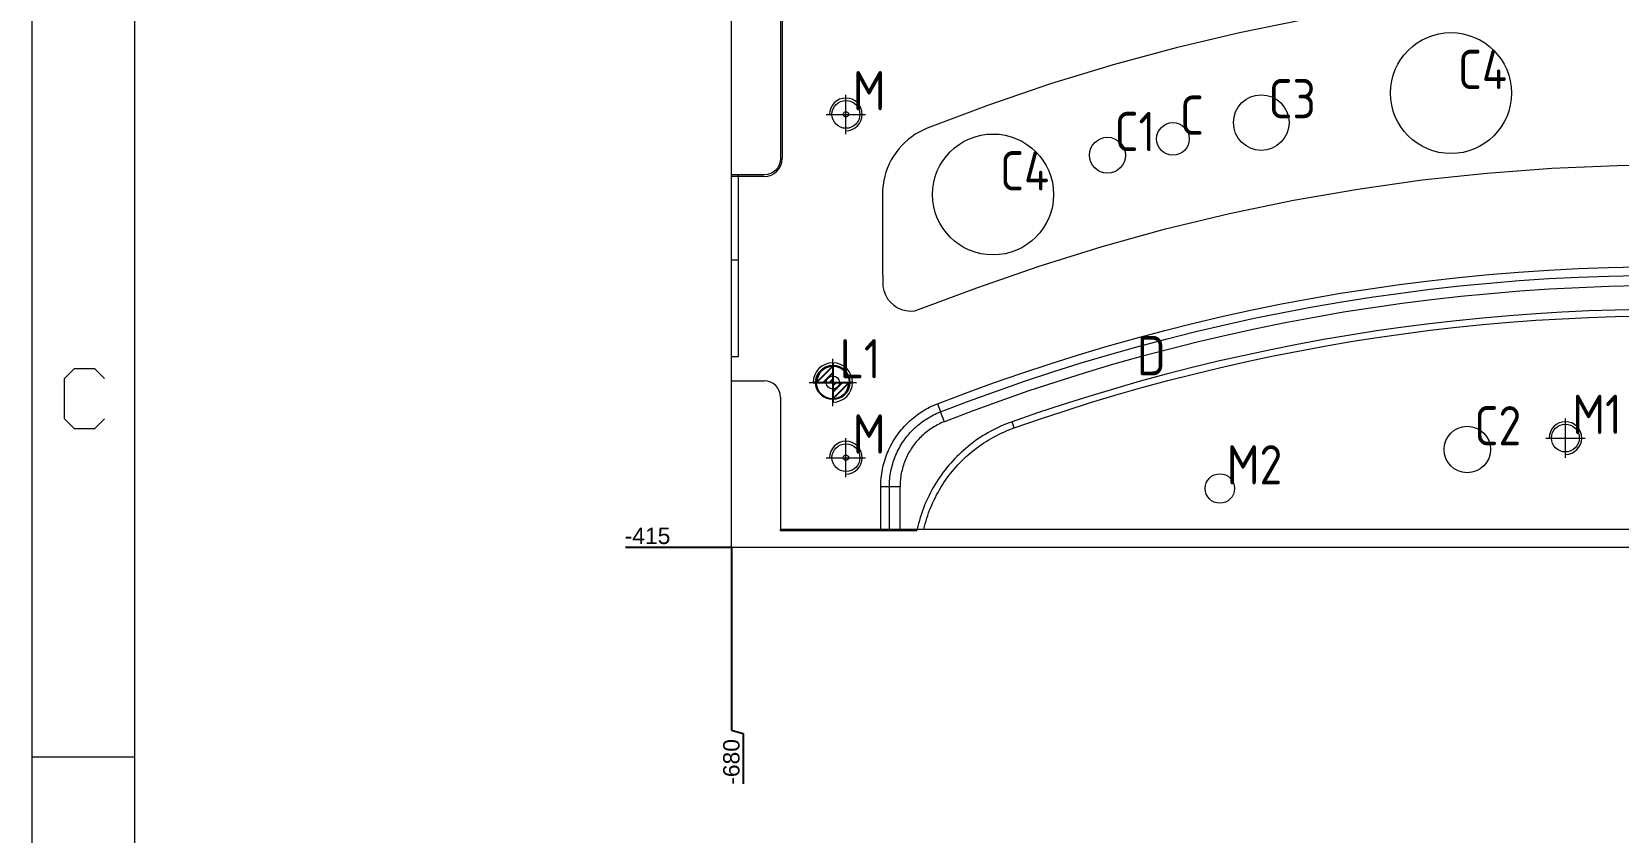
# Model space of a CAD drawing. Header units: millimetres. Extents: x 494 to 18201, y 224 to 11417.
# Drawn here: x 2727.3 to 3212.4, y 2631.4 to 2876.3 of the extents above; entities that cross this region are included whole.
import ezdxf
from ezdxf.enums import TextEntityAlignment as Align
from ezdxf.lldxf.tags import DXFTag

# ---------------------------------------------------------------- set-up
doc = ezdxf.new("R2010")
doc.units = ezdxf.units.MM
for name, color, linetype in [('DIM', 7, 'Continuous'), ('PS', 7, 'Continuous'), ('PS_W', 1, 'Continuous')]:
    doc.layers.add(name, color=color, linetype=linetype)
doc.layers.add('dim_temp', color=161, linetype='Continuous', lineweight=9)
doc.styles.add('gbenor', font='gbenor.shx', dxfattribs={"bigfont": 'gbcbig.shx'})
doc.styles.add('gbenor_', font='gbenor.shx', dxfattribs={"bigfont": 'gbcbig'})
doc.styles.get("Standard").update_dxf_attribs({"font": 'arial.ttf'})
doc.styles.add('TXT', font='txt.shx', dxfattribs={"width": 0.8, "bigfont": 'ctxt.shx'})
tags = doc.linetypes.add('CENTER', pattern='A,22,[0,arial.ttf,S=0,R=0,X=0,Y=0],-8.5,8.5,-8.5', length=47.4).pattern_tags.tags
tags[16:17] = [DXFTag(74, 4), DXFTag(75, 0), DXFTag(340, '0'), DXFTag(46, 0.0), DXFTag(50, 0.0), DXFTag(44, 0.0), DXFTag(45, 0.0)]
tags[14:15] = [DXFTag(74, 4), DXFTag(75, 0), DXFTag(340, '0'), DXFTag(46, 0.0), DXFTag(50, 0.0), DXFTag(44, 0.0), DXFTag(45, 0.0)]
tags[12:13] = [DXFTag(74, 4), DXFTag(75, 0), DXFTag(340, '0'), DXFTag(46, 0.0), DXFTag(50, 0.0), DXFTag(44, 0.0), DXFTag(45, 0.0)]
tags = doc.linetypes.add('DASHED', pattern='A,12.86,[0,arial.ttf,S=0,R=0,X=0,Y=0],-12.86', length=25.72).pattern_tags.tags
tags[12:13] = [DXFTag(74, 4), DXFTag(75, 0), DXFTag(340, '0'), DXFTag(46, 0.0), DXFTag(50, 0.0), DXFTag(44, 0.0), DXFTag(45, 0.0)]
doc.dimstyles.new('通用', dxfattribs={"dimtxt": 5, "dimasz": 0.5, "dimexe": 1.5, "dimexo": 0, "dimgap": 1, "dimtad": 1, "dimtxsty": 'Standard', "dimblk": 'OPEN30', "dimcen": 1.5, "dimclrd": 252, "dimclre": 252, "dimclrt": 4, "dimadec": 1, "dimazin": 3, "dimtfac": 1, "dimtmove": 0, "dimatfit": 3, "dimldrblk": 'OPEN30', "dimarcsym": 0})

# ---------------------------------------------------------------- blocks, each defined once
blk = doc.blocks.new('pg_hx_L0')
at = {"color": 230}
for p, q in [((-0.5, -0.003), (0, 0.497)), ((0, 0.6), (0, -0.6)), ((-0.6, 0), (0.6, 0)), ((-0.3, 0), (0, 0.3)), ((-0.1, 0), (0, 0.1)), ((0.5, 0.003), (0, -0.497)), ((0.1, 0), (0, -0.1)), ((0.3, 0), (0, -0.3))]:
    blk.add_line(p, q, dxfattribs=at)
for start, end in [(90, 180), (270, 0)]:
    blk.add_arc((0, 0), 0.5, start, end, dxfattribs=at)
blk = doc.blocks.new('pg_hx_LLL0')
blk.add_blockref('pg_hx_L0', (0, 0))
blk = doc.blocks.new('*D27')
at = {"layer": 'Defpoints', "color": 0, "transparency": 16777216}
for p in [(3621.2, 3133.49), (2941.2, 2718.49), (2944.75, 2660.65)]:
    blk.add_point(p, dxfattribs=at)
at = {"layer": 'dim_temp', "color": 252, "lineweight": -2, "transparency": 16777216}
for p, q in [((2941.2, 2718.49), (2941.2, 2662.65)), ((2941.2, 2662.65), (2944.75, 2661.65)), ((2944.75, 2661.65), (2944.75, 2646.22))]:
    blk.add_line(p, q, dxfattribs=at)
at = {"layer": 'dim_temp', "color": 4, "lineweight": 18, "transparency": 16777216, "insert": (2941.2, 2652.94), "char_height": 5, "attachment_point": 5, "rotation": 90}
blk.add_mtext('-680', dxfattribs=at)
blk = doc.blocks.new('_Open30')
at = {"color": 0, "linetype": 'ByBlock', "lineweight": -2}
for p, q in [((-1, 0.27), (0, 0)), ((0, 0), (-1, -0.27)), ((0, 0), (-1, 0))]:
    blk.add_line(p, q, dxfattribs=at)
blk = doc.blocks.new('*D28')
at = {"layer": 'Defpoints', "color": 0, "transparency": 16777216}
for p in [(3621.2, 3133.49), (2923.28, 2718.49), (2941.2, 2718.49)]:
    blk.add_point(p, dxfattribs=at)
at = {"layer": 'dim_temp', "color": 252, "lineweight": -2, "transparency": 16777216}
blk.add_line((2941.2, 2718.49), (2908.8, 2718.49), dxfattribs=at)
at = {"layer": 'dim_temp', "color": 4, "lineweight": 18, "transparency": 16777216, "insert": (2915.54, 2722.05), "char_height": 5, "attachment_point": 5}
blk.add_mtext('-415', dxfattribs=at)
blk = doc.blocks.new('U9')
at = {"color": 254, "lineweight": 18}
for p, q in [((-1705.29, 0), (-1705.29, -1202.02)), ((-1680.34, -1177.07), (-1680.34, -24.96)), ((-1705.29, -601.01), (-1680.34, -601.01))]:
    blk.add_line(p, q, dxfattribs=at)
at = {"color": 92, "lineweight": 18}
blk.add_lwpolyline([(-1687.68, -519.18), (-1690.11, -521.61), (-1694.96, -521.61), (-1697.38, -519.18), (-1697.38, -509.48), (-1694.96, -507.05), (-1690.11, -507.05), (-1687.68, -509.48)], dxfattribs=at)
at = {"lineweight": 18, "style": 'gbenor_'}
blk.add_attdef('文档路径', (-272.46, -941.27), '', height=11.97, dxfattribs=at)
at = {"lineweight": 20, "style": 'TXT'}
for tag, height, p in [('18-**-**', 11.02, (-447.23, -1029.37)), ('客户名称', 10.87, (-531.85, -1111.72, 0)), ('料厚:', 10.87, (-531.73, -1139.24, 0))]:
    blk.add_attdef(tag, text='', height=height, dxfattribs=at).set_placement(p, align=Align.MIDDLE)
for tag, p, height in [('88888', (-457.83, -1062.2), 10.02), ('材质:', (-565.48, -1088.8, 0), 10.87), ('核准', (-445.4, -1116.08, 0), 10.87), ('设计', (-445.79, -1142.51, 0), 10.87), ('绘图', (-446.15, -1168.95, 0), 10.87)]:
    blk.add_attdef(tag, p, '', height=height, dxfattribs=at)
for tag, p, height, width in [('3', (-199.16, -1062.58), 10.67, 0.7), ('4', (-199.16, -1089.19), 10.67, 0.7), ('核准日期', (-329.67, -1118.33, 0), 10.87, 0.68), ('设计日期', (-329.67, -1145.11, 0), 10.87, 0.68), ('1', (-187.58, -1144.16), 9.85, 0.7), ('绘图日期', (-329.78, -1170.73, 0), 10.87, 0.68), ('2', (-198.99, -1168.84), 9.85, 0.7)]:
    blk.add_attdef(tag, p, '', height=height, dxfattribs=dict(at, width=width))

msp = doc.modelspace()

# ---------------------------------------------------------------- linework, layer by layer
at = {"layer": 'DIM', "color": 252, "linetype": 'DASHED', "lineweight": 18}
msp.add_lwpolyline([(3621.19514, 3133.49463), (3621.19514, 2718.49463), (2941.19513, 2718.49463), (2941.19513, 3133.49463)], close=True, dxfattribs=at)
at = {"layer": 'PS', "color": 31, "linetype": 'Continuous', "lineweight": 13}
for p, q in [((2956.69513, 3133.49463), (2956.69513, 2837.49463)), ((2951.19513, 2831.99463), (2941.19513, 2831.99463)), ((2956.19513, 2764.49463), (2956.19513, 2724.09463)), ((2956.19513, 2723.59463), (2956.19513, 2724.09463)), ((2956.19513, 2724.09463), (3621.19514, 2724.09463))]:
    msp.add_line(p, q, dxfattribs=at)
at = {"layer": 'PS', "color": 11, "linetype": 'Continuous', "lineweight": 13}
for p, q in [((2941.19513, 2831.99463), (2941.19513, 2832.49463)), ((2941.19513, 2769.49463), (2941.19513, 2831.99463)), ((2941.19513, 2769.49463), (2951.19513, 2769.49463))]:
    msp.add_line(p, q, dxfattribs=at)
at = {"layer": 'PS', "color": 11, "linetype": 'DASHED', "lineweight": 13, "ltscale": 0.87594}
msp.add_line((3027.69394, 2755.11752), (3027.0279, 2757.00336), dxfattribs=at)
at = {"layer": 'PS', "color": 46, "linetype": 'DASHED', "lineweight": 13, "ltscale": 0.87594}
for points in [[(3215.63907, 2890.02281), (3195.71339, 2889.31108), (3175.76247, 2887.94662), (3155.78607, 2885.92224), (3135.88126, 2883.24369), (3116.13806, 2879.92616), (3096.55526, 2875.97439), (3077.13208, 2871.39155), (3057.86824, 2866.17865), (3038.76409, 2860.33434), (3019.82023, 2853.85627), (3001.03781, 2846.73986)], [(3001.03781, 2846.73986), (2999.7891, 2846.19819), (2998.58507, 2845.58302), (2997.42488, 2844.89572), (2996.30833, 2844.13662), (2995.23588, 2843.30497), (2994.21273, 2842.4032), (2993.25434, 2841.44559), (2992.36107, 2840.43438), (2991.53254, 2839.36987), (2990.76941, 2838.25154), (2990.07327, 2837.07926), (2989.45427, 2835.87009), (2988.91484, 2834.6317), (2988.45415, 2833.3644), (2988.07245, 2832.06809), (2987.77078, 2830.74239), (2987.55236, 2829.39739), (2987.41951, 2828.05095), (2987.37095, 2826.70339), (2987.37398, 2825.35514), (2987.37766, 2824.00688), (2987.38134, 2822.65862), (2987.38502, 2821.31037), (2987.38871, 2819.96211), (2987.39239, 2818.61385), (2987.39607, 2817.26559), (2987.39975, 2815.91733), (2987.40343, 2814.56908), (2987.40712, 2813.22082), (2987.4108, 2811.87256), (2987.41448, 2810.5243), (2987.41816, 2809.17604), (2987.42184, 2807.82778), (2987.42553, 2806.47953), (2987.42921, 2805.13127), (2987.43289, 2803.78301), (2987.43657, 2802.43475), (2987.44026, 2801.0865), (2987.44396, 2799.73824), (2987.50824, 2798.39659), (2987.77546, 2797.07709), (2988.25784, 2795.78905), (2988.93557, 2794.59907), (2989.80009, 2793.52522), (2990.81835, 2792.60831), (2991.97576, 2791.86133), (2993.23177, 2791.31074), (2994.56377, 2790.96594), (2995.93117, 2790.83799), (2997.30289, 2790.92951)], [(2997.30289, 2790.92951), (3016.22213, 2797.97716), (3035.27241, 2804.61955), (3054.53194, 2810.63174), (3073.96228, 2816.00259), (3093.46953, 2820.71167), (3113.04863, 2824.76607), (3132.69892, 2828.17186), (3152.41997, 2830.933), (3172.21156, 2833.05135), (3192.07372, 2834.52675), (3212.00669, 2835.35697), (3232.01094, 2835.53774)]]:
    msp.add_lwpolyline(points, dxfattribs=at)
at = {"layer": 'PS', "color": 2, "linetype": 'DASHED', "lineweight": 13, "ltscale": 0.87594}
for points in [[(2943.31942, 2806.49463), (2943.31942, 2807.04787), (2943.31942, 2807.59755), (2943.31942, 2808.14379), (2943.31942, 2808.68675), (2943.31942, 2809.22655), (2943.31942, 2809.76334), (2943.31942, 2810.29725), (2943.31942, 2810.82843), (2943.31942, 2811.357), (2943.31942, 2811.88311), (2943.31942, 2812.4069), (2943.31942, 2812.9285), (2943.31942, 2813.44806), (2943.31942, 2813.9657), (2943.31942, 2814.48158), (2943.31942, 2814.99582), (2943.31942, 2815.50857), (2943.31942, 2816.01996), (2943.31942, 2816.53013), (2943.31942, 2817.03922), (2943.31942, 2817.54737), (2943.31942, 2818.05471), (2943.31942, 2818.56139), (2943.31942, 2819.06754), (2943.31942, 2819.5733), (2943.31942, 2820.07881), (2943.31942, 2820.5842), (2943.31942, 2821.08962), (2943.31942, 2821.5952), (2943.31942, 2822.10109), (2943.31942, 2822.60741), (2943.31942, 2823.11431), (2943.31942, 2823.62192), (2943.31942, 2824.13039), (2943.31942, 2824.63985), (2943.31942, 2825.15044), (2943.31942, 2825.66229), (2943.31942, 2826.17555), (2943.31942, 2826.69036), (2943.31942, 2827.20685), (2943.31943, 2827.72515), (2943.31943, 2828.24542), (2943.31943, 2828.76778), (2943.31943, 2829.29238), (2943.31943, 2829.81935), (2943.31943, 2830.34883), (2943.31943, 2830.88097), (2943.31943, 2831.41588), (2943.31943, 2831.95373), (2943.31943, 2832.49463)], [(2943.31941, 2779.23699), (2943.31942, 2806.49463)], [(3219.52299, 2791.32222), (3211.41751, 2791.15932), (3203.31222, 2790.88708), (3195.20712, 2790.50546), (3187.1022, 2790.01432), (3178.99747, 2789.41345), (3170.89293, 2788.70262), (3162.78858, 2787.88141), (3154.68442, 2786.9493), (3146.58045, 2785.90576), (3138.47667, 2784.75012), (3130.37308, 2783.48164), (3122.2712, 2782.09983), (3114.18586, 2780.60679), (3106.12329, 2779.00371), (3098.08401, 2777.29079), (3090.06799, 2775.4681), (3082.07733, 2773.53613), (3074.11805, 2771.49648), (3066.19046, 2769.34942), (3058.29455, 2767.09503), (3050.43031, 2764.73331), (3042.59775, 2762.26426), (3034.79692, 2759.68768), (3027.0279, 2757.00336)], [(3006.31127, 2756.99565), (3005.83742, 2756.80442), (3005.36828, 2756.60189), (3004.90414, 2756.38817), (3004.44524, 2756.16339), (3003.99188, 2755.92766), (3003.54429, 2755.68113), (3003.10276, 2755.42393), (3002.66752, 2755.15621), (3002.23883, 2754.87813), (3001.81694, 2754.58984), (3001.40209, 2754.29152), (3000.99452, 2753.98333), (3000.59446, 2753.66545), (3000.20214, 2753.33806), (2999.81779, 2753.00136), (2999.44163, 2752.65554), (2999.07386, 2752.3008), (2998.71471, 2751.93733), (2998.36438, 2751.56536), (2998.02307, 2751.1851), (2997.69097, 2750.79676), (2997.36828, 2750.40057), (2997.05518, 2749.99676), (2996.75184, 2749.58555), (2996.45846, 2749.1672), (2996.17518, 2748.74193), (2995.90218, 2748.30999), (2995.63962, 2747.87163), (2995.38764, 2747.42711), (2995.14639, 2746.97667), (2994.91601, 2746.52058), (2994.69663, 2746.0591), (2994.48838, 2745.59248), (2994.29138, 2745.12101), (2994.10574, 2744.64495), (2993.93158, 2744.16458), (2993.76899, 2743.68016), (2993.61807, 2743.19198), (2993.4789, 2742.70032), (2993.35157, 2742.20547), (2993.23615, 2741.70769), (2993.1327, 2741.20729), (2993.04129, 2740.70455), (2992.96197, 2740.19976), (2992.89477, 2739.69321), (2992.83975, 2739.18519), (2992.79693, 2738.676), (2992.76633, 2738.16593), (2992.74797, 2737.65527), (2992.74184, 2737.14433)], [(3027.0279, 2757.00336), (3026.16132, 2756.68752), (3025.30401, 2756.35503), (3024.45589, 2756.00604), (3023.61688, 2755.64069), (3022.78695, 2755.25905), (3021.96603, 2754.86121), (3021.15408, 2754.44726), (3020.3511, 2754.01721), (3019.55707, 2753.57109), (3018.772, 2753.10888), (3017.9959, 2752.63054), (3017.22882, 2752.13602), (3016.47079, 2751.62525), (3015.72185, 2751.09815), (3014.98205, 2750.55463), (3014.25147, 2749.99456), (3013.53054, 2749.41811), (3012.82294, 2748.82822), (3012.1295, 2748.22577), (3011.45008, 2747.61089), (3010.78461, 2746.98364), (3010.13299, 2746.3441), (3009.49517, 2745.69232), (3008.87112, 2745.02834), (3008.26083, 2744.35215), (3007.6643, 2743.66375), (3007.08157, 2742.96312), (3006.51267, 2742.25023), (3005.95763, 2741.52503), (3005.41652, 2740.78749), (3004.88941, 2740.03753), (3004.37638, 2739.27508), (3003.87754, 2738.50004), (3003.39364, 2737.71335), (3002.92613, 2736.9173), (3002.47506, 2736.11199), (3002.04042, 2735.29744), (3001.62237, 2734.47391), (3001.22196, 2733.64352), (3000.83935, 2732.80682), (3000.47447, 2731.96381), (3000.12727, 2731.11453), (2999.79772, 2730.25896), (2999.48578, 2729.39714), (2999.19143, 2728.52907), (2998.91468, 2727.65474), (2998.65555, 2726.77415), (2998.41407, 2725.88728), (2998.1903, 2724.99412), (2997.98434, 2724.09463)]]:
    msp.add_lwpolyline(points, dxfattribs=at)
at = {"layer": 'PS', "color": 155, "linetype": 'DASHED', "lineweight": 13, "ltscale": 0.87594}
for points in [[(2941.19513, 2806.49402), (2941.2372, 2806.494), (2941.2793, 2806.49397), (2941.32142, 2806.49395), (2941.36357, 2806.49393), (2941.40574, 2806.49392), (2941.44794, 2806.4939), (2941.49016, 2806.49389), (2941.5324, 2806.49387), (2941.57467, 2806.49386), (2941.61696, 2806.49385), (2941.65927, 2806.49385), (2941.70159, 2806.49384), (2941.74394, 2806.49384), (2941.78631, 2806.49384), (2941.8287, 2806.49384), (2941.8711, 2806.49384), (2941.91352, 2806.49384), (2941.95596, 2806.49384), (2941.99841, 2806.49385), (2942.04088, 2806.49385), (2942.08336, 2806.49386), (2942.12586, 2806.49387), (2942.16837, 2806.49387), (2942.2109, 2806.49388), (2942.25343, 2806.49389), (2942.29598, 2806.4939), (2942.33854, 2806.49392), (2942.38111, 2806.49393), (2942.4237, 2806.49394), (2942.46629, 2806.49396), (2942.50889, 2806.49398), (2942.5515, 2806.494), (2942.59412, 2806.49402), (2942.63674, 2806.49405), (2942.67937, 2806.49408), (2942.72201, 2806.49411), (2942.76466, 2806.49415), (2942.80731, 2806.49419), (2942.84997, 2806.49424), (2942.89263, 2806.49429), (2942.9353, 2806.49433), (2942.97797, 2806.49438), (2943.02064, 2806.49443), (2943.06332, 2806.49448), (2943.106, 2806.49452), (2943.14868, 2806.49456), (2943.19136, 2806.49459), (2943.23405, 2806.49461), (2943.27673, 2806.49463), (2943.31942, 2806.49463)], [(3004.17391, 2762.48033), (3012.71813, 2765.73704), (3021.3098, 2768.8664), (3029.94704, 2771.86772), (3038.62793, 2774.74033), (3047.35056, 2777.48359), (3056.113, 2780.09691), (3064.91331, 2782.5797), (3073.74956, 2784.93141), (3082.61978, 2787.15153), (3091.52202, 2789.23957), (3100.45431, 2791.19506), (3109.41468, 2793.01757), (3118.40115, 2794.7067), (3127.41173, 2796.26208), (3136.44443, 2797.68336), (3145.49726, 2798.97023), (3154.56822, 2800.12241), (3163.6553, 2801.13963), (3172.75649, 2802.02168), (3181.86979, 2802.76836), (3190.99318, 2803.3795), (3200.12465, 2803.85498), (3209.26218, 2804.19468), (3218.40374, 2804.39853)], [(3005.13094, 2760.0245), (3013.63855, 2763.26726), (3022.19341, 2766.38321), (3030.79363, 2769.37167), (3039.43733, 2772.23196), (3048.12259, 2774.96347), (3056.84748, 2777.5656), (3065.61009, 2780.03774), (3074.40847, 2782.37938), (3083.24069, 2784.58999), (3092.10478, 2786.66908), (3100.9988, 2788.61619), (3109.92078, 2790.4309), (3118.86874, 2792.11279), (3127.84071, 2793.6615), (3136.83471, 2795.0767), (3145.84875, 2796.35805), (3154.88084, 2797.50529), (3163.92899, 2798.51815), (3172.99119, 2799.39643), (3182.06544, 2800.1399), (3191.14974, 2800.74843), (3200.24208, 2801.22187), (3209.34045, 2801.56011), (3218.44285, 2801.76309)], [(3218.49116, 2798.51254), (3209.43707, 2798.31065), (3200.38699, 2797.97422), (3191.3429, 2797.50333), (3182.30681, 2796.89806), (3173.28071, 2796.15857), (3164.2666, 2795.285), (3155.26648, 2794.27756), (3146.28232, 2793.13645), (3137.31611, 2791.86194), (3128.36984, 2790.4543), (3119.44548, 2788.91384), (3110.545, 2787.2409), (3101.67037, 2785.43584), (3092.82355, 2783.49908), (3084.00649, 2781.43102), (3075.22115, 2779.23214), (3066.46946, 2776.90291), (3057.75335, 2774.44385), (3049.07476, 2771.8555), (3040.4356, 2769.13845), (3031.83777, 2766.29329), (3023.28319, 2763.32066), (3014.77373, 2760.22121), (3006.31127, 2756.99565)], [(3027.69394, 2755.11752), (3035.4388, 2757.79348), (3043.21195, 2760.36091), (3051.01328, 2762.82016), (3058.84273, 2765.17156), (3066.70024, 2767.41529), (3074.58579, 2769.55146), (3082.49934, 2771.58015), (3090.44092, 2773.5013), (3098.41057, 2775.31478), (3106.40832, 2777.02042), (3114.43425, 2778.61797), (3122.48843, 2780.1071), (3130.56605, 2781.48662), (3138.64622, 2782.75322), (3146.72658, 2783.90725), (3154.80714, 2784.94945), (3162.88789, 2785.88048), (3170.96882, 2786.70087), (3179.04995, 2787.41115), (3187.13126, 2788.01174), (3195.21276, 2788.50286), (3203.29445, 2788.88472), (3211.37632, 2789.15749), (3219.45838, 2789.32117)], [(2941.19513, 2776.90012), (2943.31943, 2776.90012)], [(2943.31943, 2776.90012), (2943.31943, 2779.23699)], [(2986.85542, 2737.14433), (2986.8633, 2737.79637), (2986.88685, 2738.44804), (2986.92603, 2739.09896), (2986.9808, 2739.74876), (2987.05109, 2740.39706), (2987.13686, 2741.04349), (2987.23805, 2741.68771), (2987.35461, 2742.32934), (2987.48648, 2742.96801), (2987.63362, 2743.60334), (2987.79597, 2744.23496), (2987.97343, 2744.86247), (2988.166, 2745.48551), (2988.37356, 2746.10371), (2988.59592, 2746.71678), (2988.83294, 2747.32436), (2989.08447, 2747.92614), (2989.35034, 2748.52175), (2989.63037, 2749.11085), (2989.9244, 2749.69309), (2990.23225, 2750.26811), (2990.55376, 2750.83557), (2990.88876, 2751.39512), (2991.23707, 2751.94644), (2991.59853, 2752.48921), (2991.97301, 2753.02308), (2992.36023, 2753.54781), (2992.75995, 2754.06311), (2993.17194, 2754.56873), (2993.59593, 2755.06436), (2994.03167, 2755.54973), (2994.47889, 2756.02455), (2994.93731, 2756.48854), (2995.40668, 2756.94141), (2995.88674, 2757.38287), (2996.37723, 2757.81265), (2996.87788, 2758.23051), (2997.38847, 2758.63615), (2997.90872, 2759.02936), (2998.43829, 2759.40996), (2998.97684, 2759.77775), (2999.52403, 2760.13252), (3000.07955, 2760.4741), (3000.64306, 2760.80229), (3001.21423, 2761.11693), (3001.79276, 2761.41783), (3002.37832, 2761.70481), (3002.97059, 2761.97766), (3003.56923, 2762.23623), (3004.17391, 2762.48033)], [(3004.17391, 2762.48033), (3004.19728, 2762.42037), (3004.22064, 2762.36043), (3004.24397, 2762.30055), (3004.26728, 2762.24075), (3004.29054, 2762.18106), (3004.31374, 2762.12151), (3004.33689, 2762.06211), (3004.35997, 2762.00289), (3004.38296, 2761.94389), (3004.40586, 2761.88513), (3004.42865, 2761.82664), (3004.45132, 2761.76846), (3004.47387, 2761.71062), (3004.49627, 2761.65312), (3004.51853, 2761.59601), (3004.54062, 2761.53931), (3004.56255, 2761.48304), (3004.5843, 2761.42723), (3004.60586, 2761.3719), (3004.62723, 2761.31708), (3004.64838, 2761.26279), (3004.66932, 2761.20907), (3004.69003, 2761.15593), (3004.71049, 2761.10341), (3004.73071, 2761.05153), (3004.75067, 2761.00032), (3004.77036, 2760.9498), (3004.78977, 2760.89997), (3004.80891, 2760.85088), (3004.82775, 2760.80253), (3004.84629, 2760.75495), (3004.86452, 2760.70817), (3004.88243, 2760.66221), (3004.90001, 2760.61708), (3004.91727, 2760.57281), (3004.93418, 2760.52942), (3004.95074, 2760.48693), (3004.96694, 2760.44535), (3004.98277, 2760.40471), (3004.99824, 2760.36502), (3005.01333, 2760.32631), (3005.02803, 2760.28859), (3005.04233, 2760.25188), (3005.05624, 2760.21619), (3005.06974, 2760.18155), (3005.08283, 2760.14796), (3005.0955, 2760.11545), (3005.10774, 2760.08403), (3005.11956, 2760.05371), (3005.13094, 2760.0245)], [(2989.49113, 2737.14433), (2989.4982, 2737.73323), (2989.51938, 2738.32179), (2989.55467, 2738.90967), (2989.60405, 2739.49654), (2989.66749, 2740.08205), (2989.74495, 2740.66588), (2989.8364, 2741.24768), (2989.94177, 2741.82712), (2990.061, 2742.40386), (2990.19403, 2742.97758), (2990.34079, 2743.54795), (2990.50117, 2744.11463), (2990.67511, 2744.6773), (2990.86248, 2745.23564), (2991.06319, 2745.78933), (2991.27713, 2746.33804), (2991.50416, 2746.88146), (2991.74415, 2747.41929), (2991.99698, 2747.9512), (2992.26249, 2748.4769), (2992.54053, 2748.99607), (2992.83094, 2749.50844), (2993.13356, 2750.01368), (2993.4482, 2750.51153), (2993.7747, 2751.00169), (2994.11285, 2751.48388), (2994.46247, 2751.95781), (2994.82336, 2752.42323), (2995.1953, 2752.87986), (2995.57809, 2753.32744), (2995.9715, 2753.76571), (2996.37531, 2754.19442), (2996.78929, 2754.61332), (2997.21319, 2755.02217), (2997.64677, 2755.42074), (2998.08979, 2755.80879), (2998.54199, 2756.18612), (2999.0031, 2756.55248), (2999.47287, 2756.90769), (2999.95102, 2757.25152), (3000.43728, 2757.58379), (3000.93137, 2757.9043), (3001.43301, 2758.21288), (3001.94189, 2758.50933), (3002.45775, 2758.79349), (3002.98027, 2759.0652), (3003.50915, 2759.32431), (3004.0441, 2759.57065), (3004.5848, 2759.80409), (3005.13094, 2760.0245)], [(3006.31127, 2756.99565), (3006.28245, 2757.06962), (3006.25364, 2757.14355), (3006.22485, 2757.21742), (3006.1961, 2757.29118), (3006.16741, 2757.36481), (3006.13879, 2757.43826), (3006.11024, 2757.51152), (3006.08179, 2757.58453), (3006.05344, 2757.65728), (3006.02521, 2757.72972), (3005.99711, 2757.80182), (3005.96916, 2757.87355), (3005.94136, 2757.94488), (3005.91373, 2758.01577), (3005.88629, 2758.08619), (3005.85905, 2758.15611), (3005.83201, 2758.22549), (3005.80519, 2758.29431), (3005.7786, 2758.36253), (3005.75226, 2758.43012), (3005.72618, 2758.49705), (3005.70037, 2758.56329), (3005.67484, 2758.62881), (3005.6496, 2758.69357), (3005.62466, 2758.75756), (3005.60005, 2758.82073), (3005.57576, 2758.88306), (3005.5518, 2758.94452), (3005.5282, 2759.00509), (3005.50496, 2759.06473), (3005.48209, 2759.12342), (3005.4596, 2759.18113), (3005.4375, 2759.23783), (3005.41581, 2759.2935), (3005.39453, 2759.34811), (3005.37367, 2759.40164), (3005.35324, 2759.45406), (3005.33325, 2759.50535), (3005.31371, 2759.55549), (3005.29464, 2759.60444), (3005.27603, 2759.6522), (3005.25789, 2759.69873), (3005.24024, 2759.74402), (3005.22309, 2759.78804), (3005.20644, 2759.83077), (3005.19029, 2759.8722), (3005.17466, 2759.91231), (3005.15956, 2759.95107), (3005.14498, 2759.98848), (3005.13094, 2760.0245)], [(3000.03369, 2724.09463), (3000.23735, 2724.94481), (3000.45748, 2725.78819), (3000.69398, 2726.62482), (3000.94675, 2727.45475), (3001.21571, 2728.27801), (3001.50081, 2729.0946), (3001.80201, 2729.90457), (3002.11927, 2730.70791), (3002.45259, 2731.50463), (3002.80194, 2732.29474), (3003.16734, 2733.07824), (3003.5488, 2733.85512), (3003.94636, 2734.62536), (3004.36011, 2735.38893), (3004.79014, 2736.14578), (3005.2366, 2736.89586), (3005.6992, 2737.63845), (3006.1756, 2738.36976), (3006.6653, 2739.08927), (3007.16822, 2739.79706), (3007.68428, 2740.49319), (3008.21342, 2741.17772), (3008.75558, 2741.85071), (3009.31073, 2742.51217), (3009.87885, 2743.16214), (3010.45989, 2743.80064), (3011.05387, 2744.42767), (3011.66079, 2745.04322), (3012.28069, 2745.64727), (3012.91362, 2746.23976), (3013.55966, 2746.82061), (3014.21891, 2747.38976), (3014.89148, 2747.94709), (3015.57614, 2748.49142), (3016.26966, 2749.0202), (3016.97183, 2749.53345), (3017.68259, 2750.03127), (3018.4019, 2750.51375), (3019.1297, 2750.98097), (3019.86598, 2751.43297), (3020.61069, 2751.86982), (3021.36382, 2752.29155), (3022.12536, 2752.69817), (3022.89533, 2753.08967), (3023.67373, 2753.46601), (3024.46062, 2753.82713), (3025.25603, 2754.17293), (3026.06, 2754.50335), (3026.87262, 2754.81826), (3027.69394, 2755.11752)], [(2986.85542, 2723.59463), (2986.85542, 2723.86563), (2986.85542, 2724.13662), (2986.85542, 2724.40761), (2986.85542, 2724.67861), (2986.85542, 2724.9496), (2986.85542, 2725.2206), (2986.85542, 2725.49159), (2986.85542, 2725.76258), (2986.85542, 2726.03358), (2986.85542, 2726.30457), (2986.85542, 2726.57557), (2986.85542, 2726.84656), (2986.85542, 2727.11755), (2986.85542, 2727.38855), (2986.85542, 2727.65954), (2986.85542, 2727.93053), (2986.85542, 2728.20153), (2986.85542, 2728.47252), (2986.85542, 2728.74352), (2986.85542, 2729.01451), (2986.85542, 2729.2855), (2986.85542, 2729.5565), (2986.85542, 2729.82749), (2986.85542, 2730.09849), (2986.85542, 2730.36948), (2986.85542, 2730.64047), (2986.85542, 2730.91147), (2986.85542, 2731.18246), (2986.85542, 2731.45346), (2986.85542, 2731.72445), (2986.85542, 2731.99544), (2986.85542, 2732.26644), (2986.85542, 2732.53743), (2986.85542, 2732.80842), (2986.85542, 2733.07942), (2986.85542, 2733.35041), (2986.85542, 2733.62141), (2986.85542, 2733.8924), (2986.85542, 2734.16339), (2986.85542, 2734.43439), (2986.85542, 2734.70538), (2986.85542, 2734.97638), (2986.85542, 2735.24737), (2986.85542, 2735.51836), (2986.85542, 2735.78936), (2986.85542, 2736.06035), (2986.85542, 2736.33135), (2986.85542, 2736.60234), (2986.85542, 2736.87333), (2986.85542, 2737.14433)], [(2986.85542, 2737.14433), (2986.91979, 2737.14433), (2986.98412, 2737.14433), (2987.0484, 2737.14433), (2987.11259, 2737.14433), (2987.17666, 2737.14433), (2987.24058, 2737.14433), (2987.30433, 2737.14433), (2987.36787, 2737.14433), (2987.43117, 2737.14433), (2987.49421, 2737.14433), (2987.55695, 2737.14433), (2987.61937, 2737.14433), (2987.68144, 2737.14433), (2987.74313, 2737.14433), (2987.80441, 2737.14433), (2987.86525, 2737.14433), (2987.92563, 2737.14433), (2987.98552, 2737.14433), (2988.04488, 2737.14433), (2988.1037, 2737.14433), (2988.16194, 2737.14433), (2988.21958, 2737.14433), (2988.2766, 2737.14433), (2988.33296, 2737.14433), (2988.38863, 2737.14433), (2988.44361, 2737.14433), (2988.49785, 2737.14433), (2988.55133, 2737.14433), (2988.60404, 2737.14433), (2988.65594, 2737.14433), (2988.70701, 2737.14433), (2988.75723, 2737.14433), (2988.80657, 2737.14433), (2988.85501, 2737.14433), (2988.90254, 2737.14433), (2988.94912, 2737.14433), (2988.99474, 2737.14433), (2989.03937, 2737.14433), (2989.08299, 2737.14433), (2989.12559, 2737.14433), (2989.16715, 2737.14433), (2989.20764, 2737.14433), (2989.24705, 2737.14433), (2989.28536, 2737.14433), (2989.32255, 2737.14433), (2989.3586, 2737.14433), (2989.3935, 2737.14433), (2989.42723, 2737.14433), (2989.45978, 2737.14433), (2989.49113, 2737.14433)], [(2989.49113, 2723.59463), (2989.49113, 2737.14433)], [(2989.49113, 2737.14433), (2989.5298, 2737.14433), (2989.56994, 2737.14433), (2989.61154, 2737.14433), (2989.65459, 2737.14433), (2989.69905, 2737.14433), (2989.74492, 2737.14433), (2989.79216, 2737.14433), (2989.84077, 2737.14433), (2989.89071, 2737.14433), (2989.94196, 2737.14433), (2989.9945, 2737.14433), (2990.04831, 2737.14433), (2990.10336, 2737.14433), (2990.15962, 2737.14433), (2990.21707, 2737.14433), (2990.27568, 2737.14433), (2990.33543, 2737.14433), (2990.39628, 2737.14433), (2990.45822, 2737.14433), (2990.52121, 2737.14433), (2990.58522, 2737.14433), (2990.65022, 2737.14433), (2990.71618, 2737.14433), (2990.78308, 2737.14433), (2990.85088, 2737.14433), (2990.91955, 2737.14433), (2990.98906, 2737.14433), (2991.05938, 2737.14433), (2991.13047, 2737.14433), (2991.2023, 2737.14433), (2991.27484, 2737.14433), (2991.34806, 2737.14433), (2991.42192, 2737.14433), (2991.49638, 2737.14433), (2991.57142, 2737.14433), (2991.647, 2737.14433), (2991.72308, 2737.14433), (2991.79964, 2737.14433), (2991.87662, 2737.14433), (2991.95401, 2737.14433), (2992.03175, 2737.14433), (2992.10983, 2737.14433), (2992.18819, 2737.14433), (2992.26681, 2737.14433), (2992.34565, 2737.14433), (2992.42467, 2737.14433), (2992.50383, 2737.14433), (2992.58311, 2737.14433), (2992.66246, 2737.14433), (2992.74184, 2737.14433)], [(2992.74184, 2723.59463), (2992.74184, 2737.14433)]]:
    msp.add_lwpolyline(points, dxfattribs=at)
at = {"layer": 'PS', "color": 2, "linetype": 'Continuous', "lineweight": 13}
msp.add_lwpolyline([(2997.87816, 2723.59463), (2997.88023, 2723.60464), (2997.8823, 2723.61465), (2997.88437, 2723.62466), (2997.88645, 2723.63467), (2997.88853, 2723.64468), (2997.89061, 2723.65469), (2997.89269, 2723.6647), (2997.89477, 2723.67471), (2997.89686, 2723.68471), (2997.89895, 2723.69472), (2997.90104, 2723.70473), (2997.90313, 2723.71474), (2997.90522, 2723.72474), (2997.90732, 2723.73475), (2997.90942, 2723.74475), (2997.91152, 2723.75476), (2997.91363, 2723.76476), (2997.91574, 2723.77477), (2997.91784, 2723.78477), (2997.91996, 2723.79477), (2997.92207, 2723.80477), (2997.92418, 2723.81478), (2997.9263, 2723.82478), (2997.92842, 2723.83478), (2997.93055, 2723.84478), (2997.93267, 2723.85478), (2997.9348, 2723.86478), (2997.93693, 2723.87478), (2997.93906, 2723.88478), (2997.94119, 2723.89478), (2997.94333, 2723.90478), (2997.94547, 2723.91477), (2997.94761, 2723.92477), (2997.94975, 2723.93477), (2997.9519, 2723.94476), (2997.95404, 2723.95476), (2997.95619, 2723.96475), (2997.95834, 2723.97475), (2997.9605, 2723.98474), (2997.96265, 2723.99473), (2997.96481, 2724.00472), (2997.96697, 2724.01472), (2997.96914, 2724.02471), (2997.9713, 2724.0347), (2997.97347, 2724.04469), (2997.97564, 2724.05468), (2997.97781, 2724.06467), (2997.97999, 2724.07466), (2997.98216, 2724.08465), (2997.98434, 2724.09463)], dxfattribs=at)
at = {"layer": 'PS', "color": 42, "linetype": 'Continuous', "lineweight": 13}
for centre, radius in [((3161.19513, 2857.49463), 18.5), ((2976.19513, 2850.99463), 4.253), ((3103.19513, 2848.49463), 8.5), ((3076.19514, 2843.49463), 5), ((3021.19513, 2826.49463), 18.5), ((3056.19514, 2838.49463), 5.5), ((3166.19513, 2748.49463), 7.1), ((3196.19513, 2751.99463), 4.253), ((2976.19513, 2745.99463), 4.253), ((3090.54725, 2736.57493), 4.5035)]:
    msp.add_circle(centre, radius, dxfattribs=at)
at = {"layer": 'PS', "color": 5, "linetype": 'Continuous', "lineweight": 13}
for centre in [(2976.19513, 2850.99463), (2976.19513, 2745.99463)]:
    msp.add_circle(centre, 0.833, dxfattribs=at)
at = {"layer": 'PS', "color": 30, "linetype": 'DASHED', "lineweight": 13, "ltscale": 0.87594}
msp.add_circle((2972.19513, 2768.99463), 5.2525, dxfattribs=at)
at = {"layer": 'PS', "color": 42, "linetype": 'Continuous', "lineweight": 18}
msp.add_circle((2972.19513, 2768.99463), 2, dxfattribs=at)
for centre in [(2976.19513, 2850.99463), (3196.19513, 2751.99463), (2976.19513, 2745.99463)]:
    msp.add_arc(centre, 5, 270, 180, dxfattribs=at)
at = {"layer": 'PS', "color": 31, "linetype": 'Continuous', "lineweight": 13}
msp.add_arc((2951.19513, 2837.49463), 5.5, 270, 0, dxfattribs=at)
at = {"layer": 'PS', "color": 30, "linetype": 'DASHED', "lineweight": 18, "ltscale": 0.87594}
msp.add_arc((2972.19513, 2768.99463), 6, 270, 180, dxfattribs=at)
at = {"layer": 'PS', "color": 11, "linetype": 'Continuous', "lineweight": 13}
msp.add_arc((2951.19513, 2764.49463), 5, 0, 90, dxfattribs=at)
at = {"layer": 'PS_W', "color": 1, "linetype": 'CENTER', "lineweight": 18, "ltscale": 0.87594}
for p, q in [((2976.19513, 2844.99463), (2976.19513, 2856.99463)), ((2970.19513, 2850.99463), (2982.19513, 2850.99463)), ((2972.19513, 2761.79463), (2972.19513, 2776.19463)), ((2964.99513, 2768.99463), (2979.39513, 2768.99463)), ((3196.19513, 2745.99463), (3196.19513, 2757.99463)), ((2976.19513, 2739.99463), (2976.19513, 2751.99463)), ((3190.19513, 2751.99463), (3202.19513, 2751.99463)), ((2970.19513, 2745.99463), (2982.19513, 2745.99463))]:
    msp.add_line(p, q, dxfattribs=at)
at = {"layer": 'PS_W', "color": 1, "linetype": 'Continuous', "lineweight": 13}
msp.add_lwpolyline([(2956.19513, 3003.49463), (2956.19513, 2837.49463, -0.414213562), (2951.19513, 2832.49463), (2941.19513, 2832.49463)], format="xyb", dxfattribs=at)
msp.add_lwpolyline([(2997.87816, 2723.59463), (2956.19513, 2723.59463)], dxfattribs=at)
msp.add_circle((2972.19513, 2768.99463), 5.0001, dxfattribs=at)

# ---------------------------------------------------------------- block references
at = {"layer": 'DIM', "ltscale": 1.418068, "xscale": 1.264435379605522, "yscale": 1.26443537960024, "zscale": 1.264435379605522}
msp.add_blockref('U9', (4883.48986, 3414.38715), dxfattribs=at)
at = {"layer": 'PS', "lineweight": 18, "ltscale": 0.87594, "xscale": 10, "yscale": 10, "zscale": 10}
msp.add_blockref('pg_hx_LLL0', (2972.19513, 2768.99463), dxfattribs=at)

# ---------------------------------------------------------------- texts
at = {"layer": 'DIM', "color": 4, "lineweight": 18, "style": 'gbenor'}
for s, p in [('C4', (3163.30113, 2858.7401)), ('M', (2978.32013, 2852.2496)), ('C3', (3105.39013, 2849.7846)), ('C', (3078.32013, 2844.7496)), ('C1', (3058.33013, 2839.7546)), ('C4', (3023.30113, 2827.7401)), ('L1', (2974.32518, 2770.25212)), ('D', (3065.20653, 2771.2076)), ('M1', (3198.32013, 2753.2496)), ('C2', (3168.36213, 2749.7706)), ('M', (2978.32013, 2747.2496)), ('M2', (3092.6622, 2737.82463))]:
    msp.add_text(s, height=12, dxfattribs=at).set_placement(p)

# ---------------------------------------------------------------- dimensions: what is measured, and where the dimension line sits
at = {"layer": 'dim_temp', "color": 4, "lineweight": 18}
for offset, dtype, picture, middle in [((-17.91876, 0), 0, '*D28', (2915.53695, 2722.0475)), ((3.55286, -57.8465), 1, '*D27', (2941.19513, 2652.93599))]:
    dim = msp.add_ordinate_dim(feature_location=(2941.19513, 2718.49463), offset=offset, dtype=dtype, origin=(3621.19514, 3133.49463), text='-<>', dimstyle='通用', dxfattribs=at)
    dim.commit()
    dim.dimension.update_dxf_attribs({"geometry": picture, "text_midpoint": middle})

doc.saveas('drawing.dxf')
